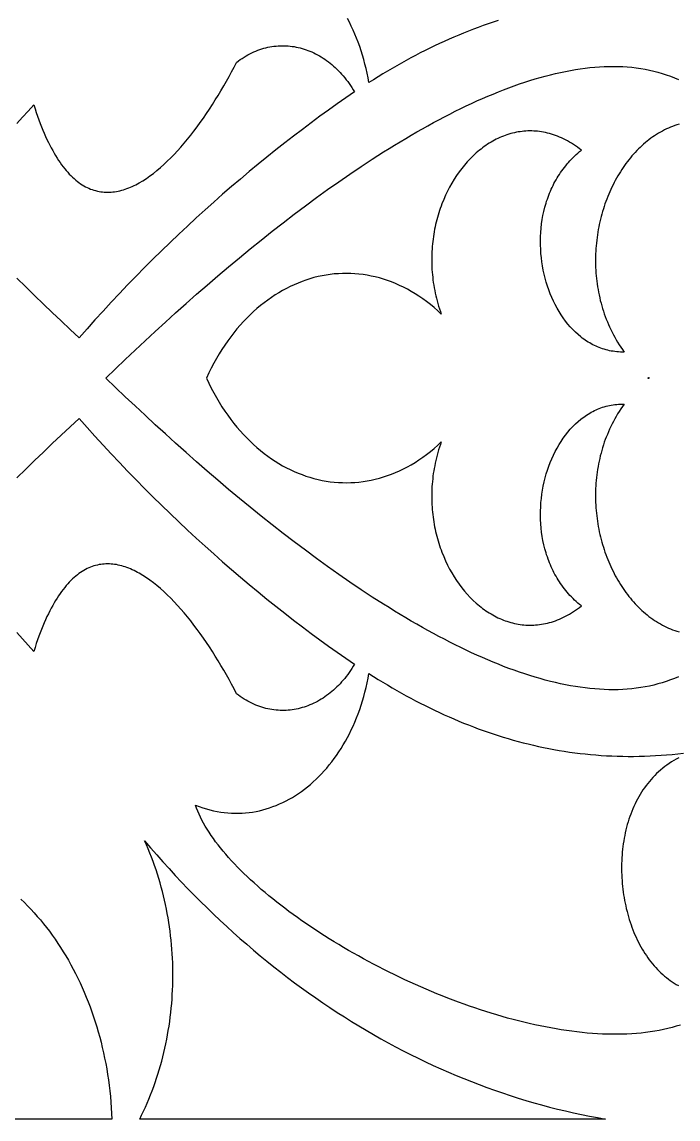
# Model space of a CAD drawing. Extents: x -4950 to -2150, y -1354 to 1346.
# Drawn here: x -3193 to -3060.5, y 871.6 to 1093 of the extents above; entities that cross this region are included whole.
import ezdxf

# ---------------------------------------------------------------- set-up
doc = ezdxf.new("R2010")
doc.units = 0
doc.layers.add('LAYER_1', color=18, linetype='CONTINUOUS')

msp = doc.modelspace()

# ---------------------------------------------------------------- linework, layer by layer
at = {"layer": 'LAYER_1'}
for points in [[(-3096.84, 1093.24), (-3097.85, 1092.91), (-3098.85, 1092.57), (-3099.85, 1092.22), (-3100.84, 1091.86), (-3101.83, 1091.49), (-3102.82, 1091.11), (-3103.81, 1090.72), (-3104.79, 1090.31), (-3105.77, 1089.9), (-3106.75, 1089.47), (-3107.72, 1089.04), (-3108.69, 1088.59), (-3109.66, 1088.14), (-3110.62, 1087.67), (-3111.59, 1087.2), (-3112.55, 1086.71), (-3113.5, 1086.21), (-3114.46, 1085.71), (-3115.41, 1085.19), (-3116.36, 1084.67), (-3117.3, 1084.13), (-3118.24, 1083.59), (-3119.19, 1083.04), (-3120.12, 1082.47), (-3121.06, 1081.9), (-3121.99, 1081.32), (-3122.92, 1080.73), (-3123.09, 1081.69), (-3123.28, 1082.63), (-3123.48, 1083.56), (-3123.71, 1084.47), (-3123.95, 1085.38), (-3124.21, 1086.27), (-3124.48, 1087.15), (-3124.77, 1088.01), (-3125.08, 1088.86), (-3125.4, 1089.7), (-3125.74, 1090.52), (-3126.1, 1091.33), (-3126.47, 1092.12), (-3126.85, 1092.9), (-3127.25, 1093.66)], [(-3194.01, 1072.49), (-3192.85, 1073.73), (-3191.7, 1074.99), (-3190.56, 1076.26), (-3190.3, 1075.47), (-3190.05, 1074.7), (-3189.79, 1073.95), (-3189.53, 1073.22), (-3189.27, 1072.51), (-3189, 1071.82), (-3188.73, 1071.15), (-3188.45, 1070.5), (-3188.18, 1069.87), (-3187.9, 1069.26), (-3187.61, 1068.67), (-3187.33, 1068.09), (-3187.04, 1067.54), (-3186.75, 1067), (-3186.46, 1066.49), (-3186.16, 1065.99), (-3185.86, 1065.5), (-3185.56, 1065.04), (-3185.26, 1064.59), (-3184.95, 1064.17), (-3184.64, 1063.76), (-3184.33, 1063.36), (-3184.02, 1062.99), (-3183.71, 1062.63), (-3183.39, 1062.28), (-3183.07, 1061.96), (-3182.75, 1061.65), (-3182.43, 1061.35), (-3182.1, 1061.07), (-3181.77, 1060.81), (-3181.45, 1060.56), (-3181.12, 1060.33), (-3180.78, 1060.12), (-3180.45, 1059.92), (-3180.12, 1059.73), (-3179.78, 1059.56), (-3179.44, 1059.41), (-3179.1, 1059.26), (-3178.76, 1059.14), (-3178.42, 1059.02), (-3178.08, 1058.93), (-3177.73, 1058.84), (-3177.39, 1058.77), (-3177.04, 1058.71), (-3176.69, 1058.67), (-3176.34, 1058.64), (-3176, 1058.62), (-3175.65, 1058.61), (-3175.29, 1058.62), (-3174.94, 1058.64), (-3174.59, 1058.67), (-3174.24, 1058.71), (-3173.88, 1058.77), (-3173.53, 1058.84), (-3173.17, 1058.92), (-3172.82, 1059.01), (-3172.46, 1059.11), (-3172.11, 1059.22), (-3171.75, 1059.35), (-3171.39, 1059.48), (-3171.04, 1059.63), (-3170.68, 1059.79), (-3170.33, 1059.95), (-3169.97, 1060.13), (-3169.61, 1060.32), (-3169.26, 1060.51), (-3168.54, 1060.93), (-3167.83, 1061.39), (-3167.12, 1061.89), (-3166.41, 1062.42), (-3165.71, 1062.98), (-3165.01, 1063.57), (-3164.31, 1064.2), (-3163.61, 1064.85), (-3162.92, 1065.53), (-3162.23, 1066.24), (-3161.55, 1066.97), (-3160.88, 1067.73), (-3160.21, 1068.51), (-3159.54, 1069.31), (-3158.89, 1070.13), (-3158.24, 1070.96), (-3157.59, 1071.82), (-3156.96, 1072.69), (-3156.33, 1073.57), (-3155.72, 1074.47), (-3155.11, 1075.38), (-3154.51, 1076.3), (-3153.92, 1077.22), (-3153.34, 1078.16), (-3152.78, 1079.1), (-3152.22, 1080.05), (-3151.68, 1081), (-3151.15, 1081.95), (-3150.63, 1082.9), (-3150.13, 1083.85), (-3149.64, 1084.8), (-3149.26, 1085.09), (-3148.88, 1085.36), (-3148.5, 1085.62), (-3148.11, 1085.87), (-3147.72, 1086.11), (-3147.33, 1086.33), (-3146.93, 1086.54), (-3146.54, 1086.73), (-3146.14, 1086.92), (-3145.74, 1087.09), (-3145.34, 1087.25), (-3144.93, 1087.39), (-3144.53, 1087.52), (-3144.12, 1087.65), (-3143.72, 1087.75), (-3143.31, 1087.85), (-3142.9, 1087.93), (-3142.49, 1088), (-3142.08, 1088.06), (-3141.67, 1088.11), (-3141.26, 1088.14), (-3140.85, 1088.16), (-3140.44, 1088.17), (-3140.03, 1088.17), (-3139.63, 1088.16), (-3139.22, 1088.13), (-3138.81, 1088.09), (-3138.41, 1088.04), (-3138, 1087.98), (-3137.6, 1087.91), (-3137.2, 1087.82), (-3136.8, 1087.73), (-3136.4, 1087.62), (-3136, 1087.5), (-3135.61, 1087.37), (-3135.22, 1087.23), (-3134.83, 1087.07), (-3134.44, 1086.91), (-3134.06, 1086.73), (-3133.68, 1086.55), (-3133.3, 1086.35), (-3132.92, 1086.14), (-3132.55, 1085.92), (-3132.18, 1085.69), (-3131.82, 1085.44), (-3131.46, 1085.19), (-3131.1, 1084.93), (-3130.75, 1084.65), (-3130.4, 1084.37), (-3130.06, 1084.07), (-3129.72, 1083.76), (-3129.39, 1083.45), (-3129.06, 1083.12), (-3128.74, 1082.78), (-3128.42, 1082.43), (-3128.11, 1082.07), (-3127.8, 1081.7), (-3127.5, 1081.32), (-3127.2, 1080.93), (-3126.91, 1080.53), (-3126.63, 1080.12), (-3126.35, 1079.71), (-3126.08, 1079.28), (-3125.82, 1078.84), (-3127.55, 1077.65), (-3129.3, 1076.44), (-3131.05, 1075.2), (-3132.81, 1073.93), (-3134.58, 1072.63), (-3136.35, 1071.3), (-3138.13, 1069.94), (-3139.92, 1068.56), (-3141.71, 1067.15), (-3143.5, 1065.72), (-3145.29, 1064.26), (-3147.08, 1062.77), (-3148.87, 1061.27), (-3150.66, 1059.74), (-3152.44, 1058.19), (-3154.23, 1056.62), (-3156, 1055.03), (-3157.77, 1053.42), (-3159.54, 1051.79), (-3161.3, 1050.14), (-3163.04, 1048.48), (-3164.78, 1046.8), (-3166.51, 1045.11), (-3168.23, 1043.4), (-3169.93, 1041.67), (-3171.62, 1039.93), (-3173.29, 1038.18), (-3174.95, 1036.42), (-3176.59, 1034.65), (-3178.21, 1032.86), (-3179.82, 1031.07), (-3181.4, 1029.27), (-3183.21, 1030.95), (-3185.02, 1032.64), (-3186.82, 1034.34), (-3188.61, 1036.06), (-3190.41, 1037.78), (-3192.19, 1039.52), (-3193.98, 1041.26)], [(-3060.44, 960.88), (-3061.25, 960.53), (-3062.07, 960.22), (-3062.9, 959.92), (-3063.73, 959.65), (-3064.58, 959.41), (-3065.44, 959.19), (-3066.3, 958.99), (-3067.17, 958.82), (-3068.06, 958.67), (-3068.95, 958.54), (-3069.85, 958.44), (-3070.76, 958.36), (-3071.67, 958.3), (-3072.6, 958.26), (-3073.53, 958.25), (-3074.47, 958.26), (-3075.42, 958.28), (-3076.37, 958.33), (-3077.33, 958.4), (-3078.3, 958.49), (-3079.28, 958.61), (-3080.26, 958.74), (-3081.25, 958.89), (-3082.25, 959.06), (-3083.25, 959.25), (-3084.26, 959.46), (-3085.27, 959.69), (-3086.29, 959.94), (-3087.32, 960.2), (-3088.35, 960.49), (-3089.39, 960.79), (-3090.43, 961.11), (-3091.48, 961.44), (-3092.53, 961.8), (-3093.59, 962.17), (-3094.65, 962.56), (-3095.72, 962.96), (-3096.79, 963.38), (-3097.86, 963.82), (-3098.94, 964.27), (-3100.02, 964.74), (-3101.11, 965.22), (-3102.2, 965.72), (-3103.29, 966.23), (-3104.39, 966.76), (-3105.48, 967.3), (-3106.59, 967.85), (-3107.69, 968.42), (-3108.8, 969.01), (-3109.91, 969.6), (-3111.02, 970.21), (-3112.13, 970.83), (-3113.25, 971.46), (-3114.37, 972.11), (-3115.49, 972.77), (-3116.61, 973.44), (-3117.73, 974.12), (-3118.85, 974.81), (-3119.98, 975.51), (-3122.23, 976.95), (-3124.48, 978.43), (-3126.74, 979.95), (-3128.99, 981.51), (-3131.25, 983.1), (-3133.5, 984.72), (-3135.74, 986.38), (-3137.98, 988.06), (-3140.22, 989.78), (-3142.44, 991.51), (-3144.66, 993.27), (-3146.87, 995.05), (-3149.06, 996.86), (-3151.25, 998.67), (-3153.42, 1000.51), (-3155.57, 1002.35), (-3157.71, 1004.21), (-3159.83, 1006.08), (-3161.93, 1007.96), (-3164.01, 1009.84), (-3166.07, 1011.72), (-3168.1, 1013.61), (-3170.11, 1015.49), (-3172.1, 1017.37), (-3174.06, 1019.25), (-3176, 1021.12), (-3174.06, 1022.99), (-3172.1, 1024.87), (-3170.11, 1026.76), (-3168.1, 1028.64), (-3166.07, 1030.53), (-3164.01, 1032.41), (-3161.93, 1034.29), (-3159.83, 1036.17), (-3157.71, 1038.03), (-3155.57, 1039.89), (-3153.42, 1041.74), (-3151.25, 1043.57), (-3149.06, 1045.39), (-3146.87, 1047.19), (-3144.66, 1048.97), (-3142.44, 1050.73), (-3140.22, 1052.47), (-3137.98, 1054.18), (-3135.74, 1055.87), (-3133.5, 1057.52), (-3131.25, 1059.15), (-3128.99, 1060.74), (-3126.74, 1062.29), (-3124.48, 1063.81), (-3122.23, 1065.29), (-3121.1, 1066.02), (-3119.98, 1066.73), (-3118.85, 1067.44), (-3117.73, 1068.13), (-3116.61, 1068.81), (-3115.49, 1069.48), (-3114.37, 1070.14), (-3113.25, 1070.78), (-3112.13, 1071.42), (-3111.02, 1072.04), (-3109.91, 1072.65), (-3108.8, 1073.24), (-3107.69, 1073.82), (-3106.59, 1074.39), (-3105.48, 1074.95), (-3104.39, 1075.49), (-3103.29, 1076.02), (-3102.2, 1076.53), (-3101.11, 1077.03), (-3100.02, 1077.51), (-3098.94, 1077.98), (-3097.86, 1078.43), (-3096.79, 1078.86), (-3095.72, 1079.28), (-3094.65, 1079.69), (-3093.59, 1080.08), (-3092.53, 1080.45), (-3091.48, 1080.8), (-3090.43, 1081.14), (-3089.39, 1081.46), (-3088.35, 1081.76), (-3087.32, 1082.04), (-3086.29, 1082.31), (-3085.27, 1082.56), (-3084.26, 1082.79), (-3083.25, 1083), (-3082.25, 1083.19), (-3081.25, 1083.36), (-3080.26, 1083.51), (-3079.28, 1083.64), (-3078.3, 1083.75), (-3077.33, 1083.84), (-3076.37, 1083.91), (-3075.42, 1083.96), (-3074.47, 1083.99), (-3073.53, 1084), (-3072.6, 1083.98), (-3071.67, 1083.95), (-3070.76, 1083.89), (-3069.85, 1083.81), (-3068.95, 1083.7), (-3068.06, 1083.58), (-3067.17, 1083.43), (-3066.3, 1083.25), (-3065.44, 1083.06), (-3064.58, 1082.84), (-3063.73, 1082.59), (-3062.9, 1082.32), (-3062.07, 1082.03), (-3061.25, 1081.71), (-3060.44, 1081.37)], [(-3060.32, 1072.33), (-3060.75, 1072.2), (-3061.18, 1072.05), (-3061.61, 1071.9), (-3062.03, 1071.73), (-3062.45, 1071.55), (-3062.86, 1071.37), (-3063.27, 1071.17), (-3063.68, 1070.96), (-3064.08, 1070.74), (-3064.48, 1070.51), (-3064.87, 1070.27), (-3065.25, 1070.02), (-3065.64, 1069.76), (-3066.01, 1069.49), (-3066.39, 1069.21), (-3066.75, 1068.92), (-3067.11, 1068.62), (-3067.47, 1068.31), (-3067.82, 1068), (-3068.17, 1067.67), (-3068.51, 1067.34), (-3068.85, 1067), (-3069.18, 1066.65), (-3069.5, 1066.29), (-3069.82, 1065.93), (-3070.13, 1065.56), (-3070.44, 1065.18), (-3070.74, 1064.79), (-3071.04, 1064.4), (-3071.33, 1063.99), (-3071.61, 1063.59), (-3071.89, 1063.17), (-3072.16, 1062.75), (-3072.43, 1062.32), (-3072.69, 1061.89), (-3072.94, 1061.45), (-3073.18, 1061), (-3073.42, 1060.55), (-3073.65, 1060.09), (-3073.88, 1059.63), (-3074.1, 1059.16), (-3074.31, 1058.68), (-3074.52, 1058.2), (-3074.72, 1057.72), (-3074.91, 1057.23), (-3075.09, 1056.74), (-3075.27, 1056.24), (-3075.44, 1055.74), (-3075.6, 1055.24), (-3075.75, 1054.73), (-3075.9, 1054.21), (-3076.04, 1053.7), (-3076.17, 1053.18), (-3076.3, 1052.65), (-3076.41, 1052.13), (-3076.52, 1051.6), (-3076.62, 1051.07), (-3076.71, 1050.53), (-3076.8, 1050), (-3076.87, 1049.46), (-3076.94, 1048.92), (-3077, 1048.37), (-3077.05, 1047.83), (-3077.1, 1047.28), (-3077.13, 1046.73), (-3077.16, 1046.18), (-3077.17, 1045.63), (-3077.18, 1045.08), (-3077.18, 1044.53), (-3077.17, 1043.98), (-3077.15, 1043.42), (-3077.13, 1042.87), (-3077.09, 1042.31), (-3077.04, 1041.76), (-3076.99, 1041.21), (-3076.92, 1040.65), (-3076.85, 1040.1), (-3076.77, 1039.54), (-3076.67, 1038.99), (-3076.57, 1038.44), (-3076.46, 1037.89), (-3076.34, 1037.34), (-3076.21, 1036.79), (-3076.07, 1036.25), (-3075.91, 1035.7), (-3075.75, 1035.16), (-3075.58, 1034.62), (-3075.4, 1034.08), (-3075.21, 1033.55), (-3075, 1033.01), (-3074.79, 1032.48), (-3074.57, 1031.95), (-3074.34, 1031.43), (-3074.09, 1030.91), (-3073.84, 1030.39), (-3073.57, 1029.87), (-3073.29, 1029.36), (-3073.01, 1028.85), (-3072.71, 1028.35), (-3072.4, 1027.85), (-3072.08, 1027.35), (-3071.74, 1026.86), (-3071.4, 1026.38), (-3071.78, 1026.37), (-3072.16, 1026.38), (-3072.53, 1026.4), (-3072.9, 1026.43), (-3073.27, 1026.47), (-3073.64, 1026.52), (-3074, 1026.58), (-3074.35, 1026.65), (-3074.71, 1026.73), (-3075.06, 1026.82), (-3075.4, 1026.92), (-3075.75, 1027.02), (-3076.09, 1027.14), (-3076.42, 1027.27), (-3076.75, 1027.4), (-3077.08, 1027.54), (-3077.4, 1027.7), (-3077.72, 1027.86), (-3078.04, 1028.02), (-3078.35, 1028.2), (-3078.66, 1028.39), (-3078.97, 1028.58), (-3079.26, 1028.78), (-3079.56, 1028.99), (-3079.85, 1029.2), (-3080.14, 1029.43), (-3080.7, 1029.89), (-3081.25, 1030.39), (-3081.77, 1030.91), (-3082.28, 1031.46), (-3082.77, 1032.03), (-3083.25, 1032.63), (-3083.7, 1033.25), (-3084.13, 1033.89), (-3084.55, 1034.56), (-3084.94, 1035.24), (-3085.32, 1035.94), (-3085.67, 1036.66), (-3086, 1037.39), (-3086.31, 1038.14), (-3086.6, 1038.91), (-3086.87, 1039.68), (-3087.12, 1040.47), (-3087.34, 1041.28), (-3087.54, 1042.09), (-3087.72, 1042.91), (-3087.88, 1043.74), (-3088.01, 1044.57), (-3088.11, 1045.41), (-3088.2, 1046.26), (-3088.25, 1047.11), (-3088.29, 1047.96), (-3088.29, 1048.82), (-3088.28, 1049.67), (-3088.23, 1050.52), (-3088.16, 1051.38), (-3088.06, 1052.23), (-3087.94, 1053.08), (-3087.79, 1053.92), (-3087.61, 1054.75), (-3087.4, 1055.58), (-3087.17, 1056.41), (-3087.04, 1056.82), (-3086.9, 1057.22), (-3086.76, 1057.62), (-3086.61, 1058.02), (-3086.46, 1058.42), (-3086.29, 1058.82), (-3086.12, 1059.21), (-3085.94, 1059.6), (-3085.75, 1059.98), (-3085.56, 1060.36), (-3085.36, 1060.74), (-3085.15, 1061.12), (-3084.93, 1061.49), (-3084.71, 1061.86), (-3084.47, 1062.22), (-3084.23, 1062.58), (-3083.99, 1062.93), (-3083.73, 1063.28), (-3083.47, 1063.63), (-3083.2, 1063.97), (-3082.92, 1064.31), (-3082.63, 1064.64), (-3082.34, 1064.96), (-3082.03, 1065.28), (-3081.72, 1065.6), (-3081.4, 1065.91), (-3081.07, 1066.21), (-3080.74, 1066.51), (-3080.39, 1066.8), (-3080.04, 1067.09), (-3080.44, 1067.4), (-3080.84, 1067.69), (-3081.24, 1067.97), (-3081.64, 1068.24), (-3082.04, 1068.49), (-3082.44, 1068.73), (-3082.85, 1068.96), (-3083.25, 1069.18), (-3083.65, 1069.38), (-3084.05, 1069.57), (-3084.46, 1069.75), (-3084.86, 1069.91), (-3085.26, 1070.06), (-3085.67, 1070.21), (-3086.07, 1070.33), (-3086.47, 1070.45), (-3086.87, 1070.55), (-3087.27, 1070.65), (-3087.67, 1070.73), (-3088.07, 1070.8), (-3088.47, 1070.86), (-3088.87, 1070.9), (-3089.27, 1070.94), (-3089.66, 1070.96), (-3090.06, 1070.98), (-3090.45, 1070.98), (-3090.84, 1070.97), (-3091.23, 1070.95), (-3091.62, 1070.92), (-3092.01, 1070.88), (-3092.4, 1070.83), (-3092.78, 1070.77), (-3093.16, 1070.7), (-3093.54, 1070.62), (-3093.92, 1070.53), (-3094.3, 1070.43), (-3094.67, 1070.32), (-3095.05, 1070.2), (-3095.41, 1070.07), (-3095.78, 1069.93), (-3096.15, 1069.79), (-3096.51, 1069.63), (-3096.87, 1069.46), (-3097.22, 1069.29), (-3097.58, 1069.11), (-3097.93, 1068.91), (-3098.27, 1068.71), (-3098.62, 1068.5), (-3098.96, 1068.29), (-3099.3, 1068.06), (-3099.63, 1067.83), (-3099.96, 1067.58), (-3100.29, 1067.33), (-3100.61, 1067.08), (-3101.25, 1066.54), (-3101.87, 1065.97), (-3102.47, 1065.37), (-3103.06, 1064.75), (-3103.63, 1064.09), (-3104.18, 1063.41), (-3104.71, 1062.71), (-3105.22, 1061.98), (-3105.71, 1061.23), (-3106.18, 1060.45), (-3106.63, 1059.65), (-3107.05, 1058.83), (-3107.46, 1057.99), (-3107.83, 1057.13), (-3108.19, 1056.25), (-3108.35, 1055.81), (-3108.51, 1055.36), (-3108.67, 1054.9), (-3108.82, 1054.45), (-3108.96, 1053.98), (-3109.09, 1053.52), (-3109.22, 1053.05), (-3109.34, 1052.57), (-3109.45, 1052.1), (-3109.56, 1051.62), (-3109.66, 1051.13), (-3109.75, 1050.65), (-3109.83, 1050.16), (-3109.91, 1049.66), (-3109.98, 1049.17), (-3110.04, 1048.67), (-3110.09, 1048.17), (-3110.14, 1047.66), (-3110.18, 1047.15), (-3110.21, 1046.65), (-3110.23, 1046.13), (-3110.24, 1045.62), (-3110.25, 1045.11), (-3110.25, 1044.59), (-3110.24, 1044.07), (-3110.22, 1043.55), (-3110.19, 1043.03), (-3110.15, 1042.5), (-3110.11, 1041.98), (-3110.05, 1041.45), (-3109.99, 1040.93), (-3109.92, 1040.4), (-3109.84, 1039.87), (-3109.74, 1039.34), (-3109.64, 1038.81), (-3109.54, 1038.28), (-3109.42, 1037.74), (-3109.29, 1037.21), (-3109.15, 1036.68), (-3109, 1036.15), (-3108.85, 1035.61), (-3108.68, 1035.08), (-3108.5, 1034.55), (-3108.31, 1034.02), (-3109.04, 1034.69), (-3109.78, 1035.34), (-3110.52, 1035.95), (-3111.28, 1036.54), (-3112.04, 1037.1), (-3112.81, 1037.62), (-3113.58, 1038.12), (-3114.37, 1038.59), (-3115.15, 1039.03), (-3115.95, 1039.45), (-3116.75, 1039.83), (-3117.55, 1040.18), (-3118.36, 1040.51), (-3119.17, 1040.81), (-3119.99, 1041.08), (-3120.81, 1041.32), (-3121.63, 1041.53), (-3122.45, 1041.71), (-3123.28, 1041.87), (-3124.11, 1042), (-3124.94, 1042.1), (-3125.77, 1042.17), (-3126.6, 1042.22), (-3127.43, 1042.23), (-3128.26, 1042.22), (-3129.08, 1042.18), (-3129.91, 1042.12), (-3130.73, 1042.02), (-3131.56, 1041.9), (-3132.38, 1041.75), (-3133.19, 1041.58), (-3134.01, 1041.38), (-3134.82, 1041.15), (-3135.62, 1040.89), (-3136.42, 1040.61), (-3137.22, 1040.3), (-3138.01, 1039.96), (-3138.79, 1039.6), (-3139.57, 1039.21), (-3140.34, 1038.8), (-3141.1, 1038.35), (-3141.86, 1037.89), (-3142.61, 1037.39), (-3143.35, 1036.87), (-3144.08, 1036.33), (-3144.8, 1035.75), (-3145.51, 1035.16), (-3146.21, 1034.53), (-3146.9, 1033.88), (-3147.58, 1033.21), (-3148.25, 1032.51), (-3148.91, 1031.78), (-3149.55, 1031.03), (-3150.18, 1030.25), (-3150.8, 1029.45), (-3151.41, 1028.63), (-3152, 1027.78), (-3152.58, 1026.9), (-3153.14, 1026), (-3153.69, 1025.07), (-3154.22, 1024.12), (-3154.74, 1023.15), (-3155.24, 1022.15), (-3155.72, 1021.12), (-3155.24, 1020.1), (-3154.74, 1019.1), (-3154.22, 1018.12), (-3153.69, 1017.17), (-3153.14, 1016.25), (-3152.58, 1015.35), (-3152, 1014.47), (-3151.41, 1013.62), (-3150.8, 1012.79), (-3150.18, 1011.99), (-3149.55, 1011.22), (-3148.91, 1010.46), (-3148.25, 1009.74), (-3147.58, 1009.04), (-3146.9, 1008.36), (-3146.21, 1007.71), (-3145.51, 1007.09), (-3144.8, 1006.49), (-3144.08, 1005.92), (-3143.35, 1005.37), (-3142.61, 1004.85), (-3141.86, 1004.36), (-3141.1, 1003.89), (-3140.34, 1003.45), (-3139.57, 1003.03), (-3138.79, 1002.65), (-3138.01, 1002.28), (-3137.22, 1001.95), (-3136.42, 1001.64), (-3135.62, 1001.35), (-3134.82, 1001.1), (-3134.01, 1000.87), (-3133.19, 1000.67), (-3132.38, 1000.49), (-3131.56, 1000.34), (-3130.73, 1000.22), (-3129.91, 1000.13), (-3129.08, 1000.06), (-3128.26, 1000.03), (-3127.43, 1000.01), (-3126.6, 1000.03), (-3125.77, 1000.08), (-3124.94, 1000.15), (-3124.11, 1000.25), (-3123.28, 1000.38), (-3122.45, 1000.53), (-3121.63, 1000.72), (-3120.81, 1000.93), (-3119.99, 1001.17), (-3119.17, 1001.44), (-3118.36, 1001.74), (-3117.55, 1002.06), (-3116.75, 1002.42), (-3115.95, 1002.8), (-3115.15, 1003.21), (-3114.37, 1003.65), (-3113.58, 1004.12), (-3112.81, 1004.62), (-3112.04, 1005.15), (-3111.28, 1005.71), (-3110.52, 1006.29), (-3109.78, 1006.91), (-3109.04, 1007.56), (-3108.31, 1008.23), (-3108.5, 1007.7), (-3108.68, 1007.17), (-3108.85, 1006.63), (-3109, 1006.1), (-3109.15, 1005.57), (-3109.29, 1005.04), (-3109.42, 1004.5), (-3109.54, 1003.97), (-3109.64, 1003.44), (-3109.74, 1002.91), (-3109.84, 1002.38), (-3109.92, 1001.85), (-3109.99, 1001.32), (-3110.05, 1000.79), (-3110.11, 1000.27), (-3110.15, 999.74), (-3110.19, 999.22), (-3110.22, 998.7), (-3110.24, 998.18), (-3110.25, 997.66), (-3110.25, 997.14), (-3110.24, 996.62), (-3110.23, 996.11), (-3110.21, 995.6), (-3110.18, 995.09), (-3110.14, 994.58), (-3110.09, 994.08), (-3110.04, 993.58), (-3109.98, 993.08), (-3109.91, 992.58), (-3109.83, 992.09), (-3109.75, 991.6), (-3109.66, 991.11), (-3109.56, 990.63), (-3109.45, 990.15), (-3109.34, 989.67), (-3109.22, 989.2), (-3109.09, 988.73), (-3108.96, 988.26), (-3108.82, 987.8), (-3108.67, 987.34), (-3108.51, 986.89), (-3108.35, 986.44), (-3108.19, 985.99), (-3107.83, 985.11), (-3107.46, 984.25), (-3107.05, 983.41), (-3106.63, 982.59), (-3106.18, 981.8), (-3105.71, 981.02), (-3105.22, 980.27), (-3104.71, 979.54), (-3104.18, 978.83), (-3103.63, 978.15), (-3103.06, 977.5), (-3102.47, 976.87), (-3101.87, 976.28), (-3101.25, 975.71), (-3100.61, 975.17), (-3100.29, 974.91), (-3099.96, 974.66), (-3099.63, 974.42), (-3099.3, 974.19), (-3098.96, 973.96), (-3098.62, 973.74), (-3098.27, 973.53), (-3097.93, 973.33), (-3097.58, 973.14), (-3097.22, 972.96), (-3096.87, 972.78), (-3096.51, 972.62), (-3096.15, 972.46), (-3095.78, 972.31), (-3095.41, 972.17), (-3095.05, 972.05), (-3094.67, 971.93), (-3094.3, 971.82), (-3093.92, 971.72), (-3093.54, 971.63), (-3093.16, 971.54), (-3092.78, 971.47), (-3092.4, 971.41), (-3092.01, 971.36), (-3091.62, 971.32), (-3091.23, 971.29), (-3090.84, 971.28), (-3090.45, 971.27), (-3090.06, 971.27), (-3089.66, 971.28), (-3089.27, 971.31), (-3088.87, 971.34), (-3088.47, 971.39), (-3088.07, 971.45), (-3087.67, 971.52), (-3087.27, 971.6), (-3086.87, 971.69), (-3086.47, 971.8), (-3086.07, 971.91), (-3085.67, 972.04), (-3085.26, 972.18), (-3084.86, 972.33), (-3084.46, 972.5), (-3084.05, 972.68), (-3083.65, 972.87), (-3083.25, 973.07), (-3082.85, 973.28), (-3082.44, 973.51), (-3082.04, 973.75), (-3081.64, 974.01), (-3081.24, 974.27), (-3080.84, 974.56), (-3080.44, 974.85), (-3080.04, 975.16), (-3080.39, 975.44), (-3080.74, 975.74), (-3081.07, 976.03), (-3081.4, 976.34), (-3081.72, 976.65), (-3082.03, 976.96), (-3082.34, 977.28), (-3082.63, 977.61), (-3082.92, 977.94), (-3083.2, 978.28), (-3083.47, 978.62), (-3083.73, 978.96), (-3083.99, 979.31), (-3084.23, 979.67), (-3084.47, 980.03), (-3084.71, 980.39), (-3084.93, 980.76), (-3085.15, 981.13), (-3085.36, 981.5), (-3085.56, 981.88), (-3085.75, 982.26), (-3085.94, 982.65), (-3086.12, 983.04), (-3086.29, 983.43), (-3086.46, 983.82), (-3086.61, 984.22), (-3086.76, 984.62), (-3086.9, 985.03), (-3087.04, 985.43), (-3087.17, 985.84), (-3087.4, 986.66), (-3087.61, 987.49), (-3087.79, 988.33), (-3087.94, 989.17), (-3088.06, 990.02), (-3088.16, 990.87), (-3088.23, 991.72), (-3088.28, 992.58), (-3088.29, 993.43), (-3088.29, 994.29), (-3088.25, 995.14), (-3088.2, 995.99), (-3088.11, 996.83), (-3088.01, 997.68), (-3087.88, 998.51), (-3087.72, 999.34), (-3087.54, 1000.16), (-3087.34, 1000.97), (-3087.12, 1001.77), (-3086.87, 1002.56), (-3086.6, 1003.34), (-3086.31, 1004.1), (-3086, 1004.85), (-3085.67, 1005.59), (-3085.32, 1006.31), (-3084.94, 1007.01), (-3084.55, 1007.69), (-3084.13, 1008.35), (-3083.7, 1008.99), (-3083.25, 1009.61), (-3082.77, 1010.21), (-3082.28, 1010.79), (-3081.77, 1011.33), (-3081.25, 1011.86), (-3080.7, 1012.35), (-3080.14, 1012.82), (-3079.85, 1013.04), (-3079.56, 1013.26), (-3079.26, 1013.47), (-3078.97, 1013.67), (-3078.66, 1013.86), (-3078.35, 1014.05), (-3078.04, 1014.22), (-3077.72, 1014.39), (-3077.4, 1014.55), (-3077.08, 1014.7), (-3076.75, 1014.85), (-3076.42, 1014.98), (-3076.09, 1015.1), (-3075.75, 1015.22), (-3075.4, 1015.33), (-3075.06, 1015.43), (-3074.71, 1015.52), (-3074.35, 1015.59), (-3074, 1015.66), (-3073.64, 1015.72), (-3073.27, 1015.77), (-3072.9, 1015.81), (-3072.53, 1015.84), (-3072.16, 1015.86), (-3071.78, 1015.87), (-3071.4, 1015.87), (-3071.74, 1015.38), (-3072.08, 1014.89), (-3072.4, 1014.4), (-3072.71, 1013.9), (-3073.01, 1013.39), (-3073.29, 1012.88), (-3073.57, 1012.37), (-3073.84, 1011.86), (-3074.09, 1011.34), (-3074.34, 1010.82), (-3074.57, 1010.29), (-3074.79, 1009.76), (-3075, 1009.23), (-3075.21, 1008.7), (-3075.4, 1008.16), (-3075.58, 1007.63), (-3075.75, 1007.08), (-3075.91, 1006.54), (-3076.07, 1006), (-3076.21, 1005.45), (-3076.34, 1004.9), (-3076.46, 1004.35), (-3076.57, 1003.8), (-3076.67, 1003.25), (-3076.77, 1002.7), (-3076.85, 1002.15), (-3076.92, 1001.59), (-3076.99, 1001.04), (-3077.04, 1000.49), (-3077.09, 999.93), (-3077.13, 999.38), (-3077.15, 998.82), (-3077.17, 998.27), (-3077.18, 997.72), (-3077.18, 997.16), (-3077.17, 996.61), (-3077.16, 996.06), (-3077.13, 995.51), (-3077.1, 994.97), (-3077.05, 994.42), (-3077, 993.87), (-3076.94, 993.33), (-3076.87, 992.79), (-3076.8, 992.25), (-3076.71, 991.71), (-3076.62, 991.18), (-3076.52, 990.65), (-3076.41, 990.12), (-3076.3, 989.59), (-3076.17, 989.07), (-3076.04, 988.55), (-3075.9, 988.03), (-3075.75, 987.52), (-3075.6, 987.01), (-3075.44, 986.51), (-3075.27, 986), (-3075.09, 985.51), (-3074.91, 985.01), (-3074.72, 984.53), (-3074.52, 984.04), (-3074.31, 983.56), (-3074.1, 983.09), (-3073.88, 982.62), (-3073.65, 982.16), (-3073.42, 981.7), (-3073.18, 981.25), (-3072.94, 980.8), (-3072.69, 980.36), (-3072.43, 979.93), (-3072.16, 979.5), (-3071.89, 979.08), (-3071.61, 978.66), (-3071.33, 978.25), (-3071.04, 977.85), (-3070.74, 977.46), (-3070.44, 977.07), (-3070.13, 976.69), (-3069.82, 976.32), (-3069.5, 975.95), (-3069.18, 975.59), (-3068.85, 975.25), (-3068.51, 974.9), (-3068.17, 974.57), (-3067.82, 974.25), (-3067.47, 973.93), (-3067.11, 973.63), (-3066.75, 973.33), (-3066.39, 973.04), (-3066.01, 972.76), (-3065.64, 972.49), (-3065.25, 972.23), (-3064.87, 971.98), (-3064.48, 971.74), (-3064.08, 971.51), (-3063.68, 971.29), (-3063.27, 971.08), (-3062.86, 970.88), (-3062.45, 970.69), (-3062.03, 970.51), (-3061.61, 970.35), (-3061.18, 970.19), (-3060.75, 970.05), (-3060.32, 969.91)], [(-3193.98, 1000.98), (-3192.19, 1002.73), (-3190.41, 1004.47), (-3188.61, 1006.19), (-3186.82, 1007.9), (-3185.02, 1009.61), (-3183.21, 1011.3), (-3181.4, 1012.98), (-3179.82, 1011.18), (-3178.21, 1009.38), (-3176.59, 1007.6), (-3174.95, 1005.83), (-3173.29, 1004.06), (-3171.62, 1002.31), (-3169.93, 1000.57), (-3168.23, 998.85), (-3166.51, 997.14), (-3164.78, 995.45), (-3163.04, 993.77), (-3161.3, 992.1), (-3159.54, 990.46), (-3157.77, 988.83), (-3156, 987.22), (-3154.23, 985.63), (-3152.44, 984.06), (-3150.66, 982.51), (-3148.87, 980.98), (-3147.08, 979.47), (-3145.29, 977.99), (-3143.5, 976.53), (-3141.71, 975.1), (-3139.92, 973.69), (-3138.13, 972.3), (-3136.35, 970.95), (-3134.58, 969.62), (-3132.81, 968.32), (-3131.05, 967.04), (-3129.3, 965.8), (-3127.55, 964.59), (-3125.82, 963.41), (-3126.08, 962.97), (-3126.35, 962.54), (-3126.63, 962.12), (-3126.91, 961.71), (-3127.2, 961.31), (-3127.5, 960.92), (-3127.8, 960.54), (-3128.11, 960.17), (-3128.42, 959.81), (-3128.74, 959.47), (-3129.06, 959.13), (-3129.39, 958.8), (-3129.72, 958.48), (-3130.06, 958.18), (-3130.4, 957.88), (-3130.75, 957.59), (-3131.1, 957.32), (-3131.46, 957.06), (-3131.82, 956.8), (-3132.18, 956.56), (-3132.55, 956.33), (-3132.92, 956.11), (-3133.3, 955.9), (-3133.68, 955.7), (-3134.06, 955.51), (-3134.44, 955.34), (-3134.83, 955.17), (-3135.22, 955.02), (-3135.61, 954.88), (-3136, 954.75), (-3136.4, 954.63), (-3136.8, 954.52), (-3137.2, 954.42), (-3137.6, 954.34), (-3138, 954.26), (-3138.41, 954.2), (-3138.81, 954.15), (-3139.22, 954.12), (-3139.63, 954.09), (-3140.03, 954.08), (-3140.44, 954.07), (-3140.85, 954.08), (-3141.26, 954.11), (-3141.67, 954.14), (-3142.08, 954.19), (-3142.49, 954.24), (-3142.9, 954.31), (-3143.31, 954.4), (-3143.72, 954.49), (-3144.12, 954.6), (-3144.53, 954.72), (-3144.93, 954.85), (-3145.34, 955), (-3145.74, 955.16), (-3146.14, 955.33), (-3146.54, 955.51), (-3146.93, 955.71), (-3147.33, 955.92), (-3147.72, 956.14), (-3148.11, 956.37), (-3148.5, 956.62), (-3148.88, 956.88), (-3149.26, 957.16), (-3149.64, 957.45), (-3150.13, 958.4), (-3150.63, 959.35), (-3151.15, 960.3), (-3151.68, 961.25), (-3152.22, 962.2), (-3152.78, 963.15), (-3153.34, 964.09), (-3153.92, 965.02), (-3154.51, 965.95), (-3155.11, 966.87), (-3155.72, 967.78), (-3156.33, 968.67), (-3156.96, 969.56), (-3157.59, 970.43), (-3158.24, 971.28), (-3158.89, 972.12), (-3159.54, 972.94), (-3160.21, 973.74), (-3160.88, 974.52), (-3161.55, 975.27), (-3162.23, 976.01), (-3162.92, 976.71), (-3163.61, 977.39), (-3164.31, 978.05), (-3165.01, 978.67), (-3165.71, 979.27), (-3166.41, 979.83), (-3167.12, 980.36), (-3167.83, 980.85), (-3168.54, 981.31), (-3169.26, 981.73), (-3169.61, 981.93), (-3169.97, 982.12), (-3170.33, 982.29), (-3170.68, 982.46), (-3171.04, 982.62), (-3171.39, 982.76), (-3171.75, 982.9), (-3172.11, 983.02), (-3172.46, 983.14), (-3172.82, 983.24), (-3173.17, 983.33), (-3173.53, 983.41), (-3173.88, 983.48), (-3174.24, 983.53), (-3174.59, 983.58), (-3174.94, 983.61), (-3175.29, 983.63), (-3175.65, 983.63), (-3176, 983.63), (-3176.34, 983.61), (-3176.69, 983.58), (-3177.04, 983.53), (-3177.39, 983.48), (-3177.73, 983.41), (-3178.08, 983.32), (-3178.42, 983.22), (-3178.76, 983.11), (-3179.1, 982.98), (-3179.44, 982.84), (-3179.78, 982.68), (-3180.12, 982.51), (-3180.45, 982.33), (-3180.78, 982.13), (-3181.12, 981.91), (-3181.45, 981.68), (-3181.77, 981.44), (-3182.1, 981.17), (-3182.43, 980.89), (-3182.75, 980.6), (-3183.07, 980.29), (-3183.39, 979.96), (-3183.71, 979.62), (-3184.02, 979.26), (-3184.33, 978.88), (-3184.64, 978.49), (-3184.95, 978.08), (-3185.26, 977.65), (-3185.56, 977.21), (-3185.86, 976.74), (-3186.16, 976.26), (-3186.46, 975.76), (-3186.75, 975.24), (-3187.04, 974.71), (-3187.33, 974.15), (-3187.61, 973.58), (-3187.9, 972.99), (-3188.18, 972.38), (-3188.45, 971.74), (-3188.73, 971.09), (-3189, 970.43), (-3189.27, 969.74), (-3189.53, 969.03), (-3189.79, 968.3), (-3190.05, 967.55), (-3190.3, 966.78), (-3190.56, 965.99), (-3191.7, 967.26), (-3192.85, 968.52), (-3194.01, 969.76)], [(-3060.05, 890.61), (-3060.88, 890.35), (-3061.73, 890.11), (-3062.58, 889.89), (-3063.46, 889.69), (-3064.34, 889.51), (-3065.23, 889.35), (-3066.14, 889.21), (-3067.06, 889.09), (-3067.99, 888.98), (-3068.93, 888.9), (-3069.88, 888.83), (-3070.84, 888.78), (-3071.81, 888.75), (-3072.79, 888.73), (-3073.78, 888.73), (-3074.78, 888.75), (-3075.78, 888.79), (-3076.8, 888.84), (-3077.82, 888.91), (-3078.85, 888.99), (-3079.88, 889.09), (-3080.92, 889.2), (-3081.97, 889.34), (-3083.03, 889.48), (-3084.09, 889.64), (-3085.15, 889.82), (-3086.22, 890.01), (-3087.3, 890.21), (-3088.38, 890.43), (-3089.46, 890.66), (-3090.54, 890.9), (-3091.63, 891.16), (-3092.73, 891.43), (-3093.82, 891.72), (-3094.92, 892.02), (-3096.01, 892.32), (-3097.11, 892.65), (-3098.21, 892.98), (-3099.31, 893.32), (-3100.42, 893.68), (-3101.52, 894.05), (-3102.62, 894.43), (-3103.72, 894.82), (-3104.82, 895.22), (-3105.92, 895.63), (-3107.01, 896.05), (-3108.1, 896.48), (-3109.2, 896.92), (-3110.28, 897.37), (-3111.37, 897.83), (-3112.45, 898.3), (-3113.53, 898.77), (-3114.6, 899.26), (-3115.67, 899.75), (-3116.74, 900.26), (-3117.8, 900.77), (-3118.85, 901.28), (-3119.9, 901.81), (-3120.94, 902.34), (-3121.97, 902.88), (-3123, 903.43), (-3124.02, 903.98), (-3125.03, 904.54), (-3126.03, 905.1), (-3127.03, 905.67), (-3128.02, 906.25), (-3128.99, 906.83), (-3129.96, 907.42), (-3130.92, 908.01), (-3131.87, 908.61), (-3132.81, 909.21), (-3133.73, 909.81), (-3134.65, 910.42), (-3135.55, 911.04), (-3136.45, 911.65), (-3137.33, 912.27), (-3138.19, 912.9), (-3139.05, 913.52), (-3139.89, 914.15), (-3140.72, 914.78), (-3141.53, 915.42), (-3142.33, 916.05), (-3143.11, 916.69), (-3143.88, 917.33), (-3144.64, 917.97), (-3145.37, 918.61), (-3146.1, 919.26), (-3146.8, 919.9), (-3147.49, 920.54), (-3148.16, 921.19), (-3148.82, 921.83), (-3149.45, 922.48), (-3150.07, 923.12), (-3150.67, 923.76), (-3151.25, 924.41), (-3151.81, 925.05), (-3152.35, 925.69), (-3152.88, 926.32), (-3153.38, 926.96), (-3153.86, 927.59), (-3154.32, 928.23), (-3154.76, 928.86), (-3155.17, 929.48), (-3155.57, 930.11), (-3155.94, 930.73), (-3156.29, 931.34), (-3156.62, 931.96), (-3156.92, 932.57), (-3157.2, 933.17), (-3157.45, 933.78), (-3157.69, 934.37), (-3157.89, 934.97), (-3157.17, 934.68), (-3156.45, 934.43), (-3155.72, 934.2), (-3155, 934), (-3154.27, 933.83), (-3153.55, 933.68), (-3152.83, 933.55), (-3152.11, 933.46), (-3151.39, 933.39), (-3150.67, 933.34), (-3149.95, 933.32), (-3149.24, 933.32), (-3148.52, 933.35), (-3147.82, 933.4), (-3147.11, 933.48), (-3146.41, 933.58), (-3145.71, 933.7), (-3145.02, 933.85), (-3144.33, 934.01), (-3143.64, 934.21), (-3142.96, 934.42), (-3142.29, 934.66), (-3141.62, 934.92), (-3140.96, 935.2), (-3140.3, 935.5), (-3139.65, 935.82), (-3139.01, 936.17), (-3138.37, 936.53), (-3137.75, 936.92), (-3137.13, 937.33), (-3136.51, 937.75), (-3135.91, 938.2), (-3135.32, 938.66), (-3134.73, 939.15), (-3134.15, 939.65), (-3133.59, 940.18), (-3133.03, 940.72), (-3132.48, 941.28), (-3131.95, 941.86), (-3131.42, 942.45), (-3130.91, 943.07), (-3130.41, 943.7), (-3129.92, 944.35), (-3129.44, 945.01), (-3128.98, 945.7), (-3128.52, 946.39), (-3128.09, 947.11), (-3127.66, 947.84), (-3127.25, 948.59), (-3126.85, 949.35), (-3126.47, 950.13), (-3126.1, 950.92), (-3125.74, 951.73), (-3125.4, 952.55), (-3125.08, 953.38), (-3124.77, 954.24), (-3124.48, 955.1), (-3124.21, 955.98), (-3123.95, 956.87), (-3123.71, 957.77), (-3123.48, 958.69), (-3123.28, 959.62), (-3123.09, 960.56), (-3122.92, 961.51), (-3121.99, 960.92), (-3121.06, 960.34), (-3120.12, 959.77), (-3119.19, 959.21), (-3118.24, 958.66), (-3117.3, 958.11), (-3116.36, 957.58), (-3115.41, 957.05), (-3114.46, 956.54), (-3113.5, 956.03), (-3112.55, 955.54), (-3111.59, 955.05), (-3110.62, 954.57), (-3109.66, 954.11), (-3108.69, 953.65), (-3107.72, 953.21), (-3106.75, 952.77), (-3105.77, 952.35), (-3104.79, 951.93), (-3103.81, 951.53), (-3102.82, 951.14), (-3101.83, 950.75), (-3100.84, 950.38), (-3099.85, 950.02), (-3098.85, 949.67), (-3097.85, 949.34), (-3096.84, 949.01), (-3095.83, 948.7), (-3094.82, 948.39), (-3093.81, 948.1), (-3092.79, 947.82), (-3091.77, 947.55), (-3090.75, 947.3), (-3089.72, 947.05), (-3088.69, 946.82), (-3087.65, 946.6), (-3086.61, 946.39), (-3085.57, 946.19), (-3084.53, 946.01), (-3083.48, 945.84), (-3082.42, 945.68), (-3081.37, 945.54), (-3080.31, 945.41), (-3079.24, 945.29), (-3078.18, 945.18), (-3077.1, 945.09), (-3076.03, 945.01), (-3074.95, 944.94), (-3073.87, 944.89), (-3072.78, 944.85), (-3071.69, 944.82), (-3070.6, 944.81), (-3069.5, 944.81), (-3068.4, 944.82), (-3067.29, 944.85), (-3066.18, 944.89), (-3065.07, 944.95), (-3063.95, 945.02), (-3062.82, 945.11), (-3061.7, 945.21), (-3060.57, 945.32), (-3059.43, 945.45)], [(-3060.38, 944.48), (-3060.88, 944.22), (-3061.37, 943.95), (-3061.84, 943.67), (-3062.3, 943.37), (-3062.76, 943.06), (-3063.2, 942.73), (-3063.62, 942.4), (-3064.04, 942.05), (-3064.45, 941.7), (-3064.84, 941.33), (-3065.23, 940.95), (-3065.6, 940.56), (-3065.96, 940.16), (-3066.31, 939.75), (-3066.65, 939.34), (-3066.97, 938.91), (-3067.29, 938.47), (-3067.6, 938.03), (-3067.89, 937.58), (-3068.18, 937.12), (-3068.45, 936.65), (-3068.71, 936.17), (-3068.96, 935.69), (-3069.2, 935.2), (-3069.44, 934.7), (-3069.66, 934.19), (-3069.87, 933.68), (-3070.06, 933.17), (-3070.25, 932.65), (-3070.43, 932.12), (-3070.6, 931.59), (-3070.76, 931.05), (-3070.91, 930.51), (-3071.04, 929.96), (-3071.17, 929.41), (-3071.29, 928.86), (-3071.39, 928.3), (-3071.49, 927.74), (-3071.58, 927.18), (-3071.66, 926.61), (-3071.73, 926.05), (-3071.78, 925.48), (-3071.83, 924.91), (-3071.87, 924.33), (-3071.9, 923.76), (-3071.92, 923.18), (-3071.93, 922.61), (-3071.93, 922.03), (-3071.92, 921.46), (-3071.9, 920.88), (-3071.87, 920.3), (-3071.83, 919.73), (-3071.79, 919.15), (-3071.73, 918.58), (-3071.67, 918.01), (-3071.59, 917.44), (-3071.51, 916.87), (-3071.42, 916.31), (-3071.32, 915.75), (-3071.21, 915.19), (-3071.09, 914.63), (-3070.96, 914.08), (-3070.82, 913.53), (-3070.68, 912.98), (-3070.52, 912.44), (-3070.36, 911.91), (-3070.19, 911.38), (-3070.01, 910.85), (-3069.82, 910.33), (-3069.62, 909.81), (-3069.42, 909.3), (-3069.21, 908.8), (-3068.98, 908.3), (-3068.75, 907.81), (-3068.51, 907.33), (-3068.27, 906.86), (-3068.01, 906.39), (-3067.75, 905.93), (-3067.48, 905.48), (-3067.2, 905.03), (-3066.91, 904.6), (-3066.62, 904.17), (-3066.32, 903.76), (-3066.01, 903.35), (-3065.69, 902.95), (-3065.36, 902.56), (-3065.03, 902.19), (-3064.69, 901.82), (-3064.34, 901.47), (-3063.98, 901.12), (-3063.62, 900.79), (-3063.25, 900.47), (-3062.87, 900.16), (-3062.48, 899.86), (-3062.09, 899.58), (-3061.69, 899.31), (-3061.28, 899.05), (-3060.87, 898.8), (-3060.45, 898.57)], [(-3193.16, 915.98), (-3192.47, 915.32), (-3191.8, 914.65), (-3191.14, 913.96), (-3190.49, 913.25), (-3189.85, 912.53), (-3189.22, 911.8), (-3188.6, 911.05), (-3188, 910.28), (-3187.4, 909.51), (-3186.82, 908.71), (-3186.25, 907.9), (-3185.69, 907.08), (-3185.15, 906.25), (-3184.61, 905.4), (-3184.09, 904.54), (-3183.58, 903.67), (-3183.08, 902.78), (-3182.6, 901.88), (-3182.13, 900.97), (-3181.67, 900.05), (-3181.23, 899.12), (-3180.8, 898.17), (-3180.38, 897.22), (-3179.98, 896.25), (-3179.59, 895.28), (-3179.21, 894.29), (-3178.85, 893.29), (-3178.5, 892.29), (-3178.17, 891.27), (-3177.85, 890.24), (-3177.55, 889.21), (-3177.26, 888.17), (-3176.99, 887.12), (-3176.73, 886.06), (-3176.48, 884.99), (-3176.26, 883.91), (-3176.04, 882.83), (-3175.85, 881.74), (-3175.67, 880.64), (-3175.5, 879.54), (-3175.35, 878.43), (-3175.22, 877.31), (-3175.11, 876.19), (-3175.01, 875.06), (-3174.92, 873.92), (-3174.86, 872.78), (-3174.81, 871.64), (-3197.98, 871.64)]]:
    msp.add_lwpolyline(points, dxfattribs=at)
for points in [[(-3066.61, 1021.12), (-3066.57, 1021.17), (-3066.53, 1021.2), (-3066.5, 1021.21), (-3066.46, 1021.21), (-3066.38, 1021.18), (-3066.3, 1021.12), (-3066.38, 1021.07), (-3066.46, 1021.04), (-3066.5, 1021.03), (-3066.53, 1021.05), (-3066.57, 1021.08)], [(-3168.21, 927.77), (-3166.99, 926.34), (-3165.75, 924.93), (-3164.52, 923.53), (-3163.27, 922.15), (-3162.01, 920.79), (-3160.74, 919.44), (-3159.46, 918.11), (-3158.18, 916.8), (-3156.89, 915.5), (-3155.58, 914.22), (-3154.27, 912.96), (-3152.95, 911.71), (-3151.62, 910.48), (-3150.29, 909.27), (-3148.94, 908.07), (-3147.59, 906.89), (-3146.23, 905.73), (-3144.86, 904.59), (-3143.49, 903.46), (-3142.11, 902.35), (-3140.71, 901.26), (-3139.32, 900.19), (-3137.91, 899.13), (-3136.5, 898.09), (-3135.08, 897.07), (-3133.65, 896.07), (-3132.22, 895.08), (-3130.78, 894.11), (-3129.33, 893.16), (-3127.87, 892.23), (-3126.41, 891.32), (-3124.95, 890.42), (-3123.47, 889.54), (-3121.99, 888.68), (-3120.51, 887.84), (-3119.01, 887.02), (-3117.52, 886.21), (-3116.01, 885.43), (-3114.5, 884.66), (-3112.99, 883.91), (-3111.47, 883.18), (-3109.94, 882.47), (-3108.41, 881.77), (-3106.87, 881.1), (-3105.33, 880.44), (-3103.78, 879.8), (-3102.23, 879.19), (-3100.67, 878.59), (-3099.11, 878.01), (-3097.55, 877.45), (-3095.98, 876.9), (-3094.4, 876.38), (-3092.82, 875.88), (-3091.24, 875.4), (-3089.65, 874.93), (-3088.06, 874.49), (-3086.46, 874.06), (-3084.86, 873.66), (-3083.26, 873.27), (-3081.65, 872.9), (-3080.04, 872.56), (-3078.42, 872.23), (-3076.81, 871.92), (-3075.18, 871.64), (-3169.19, 871.64), (-3168.79, 872.43), (-3168.41, 873.23), (-3168.04, 874.04), (-3167.68, 874.85), (-3167.33, 875.67), (-3167, 876.5), (-3166.67, 877.33), (-3166.36, 878.17), (-3166.06, 879.02), (-3165.78, 879.87), (-3165.5, 880.72), (-3165.24, 881.58), (-3164.99, 882.45), (-3164.75, 883.31), (-3164.52, 884.19), (-3164.31, 885.07), (-3164.1, 885.95), (-3163.91, 886.83), (-3163.73, 887.72), (-3163.56, 888.61), (-3163.41, 889.51), (-3163.27, 890.4), (-3163.13, 891.3), (-3163.02, 892.21), (-3162.91, 893.11), (-3162.81, 894.02), (-3162.73, 894.93), (-3162.66, 895.84), (-3162.6, 896.75), (-3162.55, 897.66), (-3162.52, 898.57), (-3162.5, 899.49), (-3162.49, 900.4), (-3162.49, 901.31), (-3162.5, 902.23), (-3162.53, 903.14), (-3162.57, 904.06), (-3162.62, 904.97), (-3162.68, 905.88), (-3162.75, 906.79), (-3162.84, 907.7), (-3162.94, 908.61), (-3163.05, 909.52), (-3163.17, 910.42), (-3163.31, 911.32), (-3163.46, 912.22), (-3163.62, 913.12), (-3163.79, 914.01), (-3163.97, 914.91), (-3164.17, 915.79), (-3164.38, 916.68), (-3164.6, 917.56), (-3164.83, 918.44), (-3165.08, 919.31), (-3165.34, 920.18), (-3165.61, 921.05), (-3165.89, 921.9), (-3166.18, 922.76), (-3166.49, 923.61), (-3166.81, 924.45), (-3167.14, 925.29), (-3167.48, 926.13), (-3167.84, 926.95)]]:
    msp.add_lwpolyline(points, close=True, dxfattribs=at)

doc.saveas('drawing.dxf')
